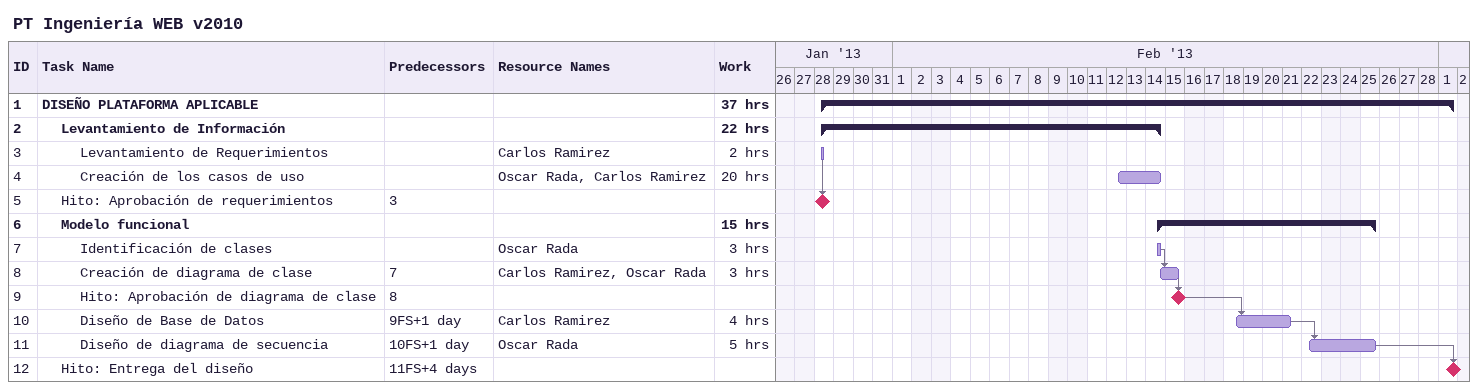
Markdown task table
PT Ingeniería WEB v2010

| ID | Level | Task | Start | Finish | Predecessors | Resources | Work (h) |
|---|---|---|---|---|---|---|---|
| 1 | 1 | **DISEÑO PLATAFORMA APLICABLE** | 2013-01-28 | 2013-03-01 |  |  | 37 |
| 2 | 2 | **Levantamiento de Información** | 2013-01-28 | 2013-02-14 |  |  | 22 |
| 3 | 3 | Levantamiento de Requerimientos | 2013-01-28 | 2013-01-28 |  | Carlos Ramirez | 2 |
| 4 | 3 | Creación de los casos de uso | 2013-02-12 | 2013-02-14 |  | Oscar Rada, Carlos Ramirez | 20 |
| 5 | 2 | Hito: Aprobación de requerimientos (milestone) | 2013-01-28 | 2013-01-28 | 3 |  |  |
| 6 | 2 | **Modelo funcional** | 2013-02-14 | 2013-02-25 |  |  | 15 |
| 7 | 3 | Identificación de clases | 2013-02-14 | 2013-02-14 |  | Oscar Rada | 3 |
| 8 | 3 | Creación de diagrama de clase | 2013-02-14 | 2013-02-15 | 7 | Carlos Ramirez, Oscar Rada | 3 |
| 9 | 3 | Hito: Aprobación de diagrama de clase (milestone) | 2013-02-15 | 2013-02-15 | 8 |  |  |
| 10 | 3 | Diseño de Base de Datos | 2013-02-18 | 2013-02-21 | 9FS+1d | Carlos Ramirez | 4 |
| 11 | 3 | Diseño de diagrama de secuencia | 2013-02-22 | 2013-02-25 | 10FS+1d | Oscar Rada | 5 |
| 12 | 2 | Hito: Entrega del diseño (milestone) | 2013-03-01 | 2013-03-01 | 11FS+4d |  |  |
